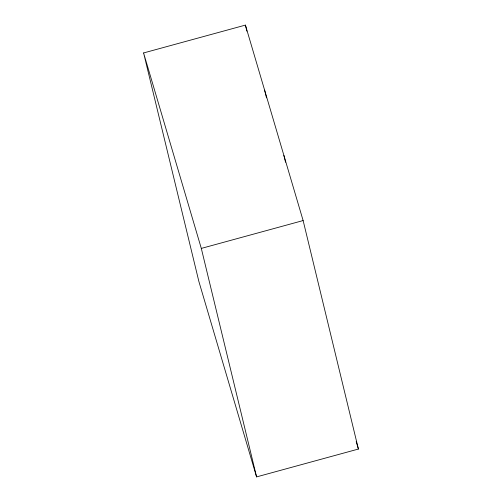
<?xml version="1.0" encoding="UTF-8"?>
<svg xmlns="http://www.w3.org/2000/svg" width="502" height="502" viewBox="0 0 502 502"><rect width="100%" height="100%" fill="white"/><g stroke="black" fill="none" stroke-linecap="round" stroke-linejoin="round"><path stroke-width="0.75" d="M143.591 52.948L245.415 25.1L303.126 220.56L358.409 449.052L256.585 476.9L198.874 281.44L143.591 52.948L201.308 248.408L256.585 476.9M201.308 248.408L303.126 220.56M356.194 441.559L358.409 449.052M283.894 155.407L285.538 162.215M264.617 90.122L266.493 97.852M245.415 25.1L246.89 31.199"/></g></svg>
